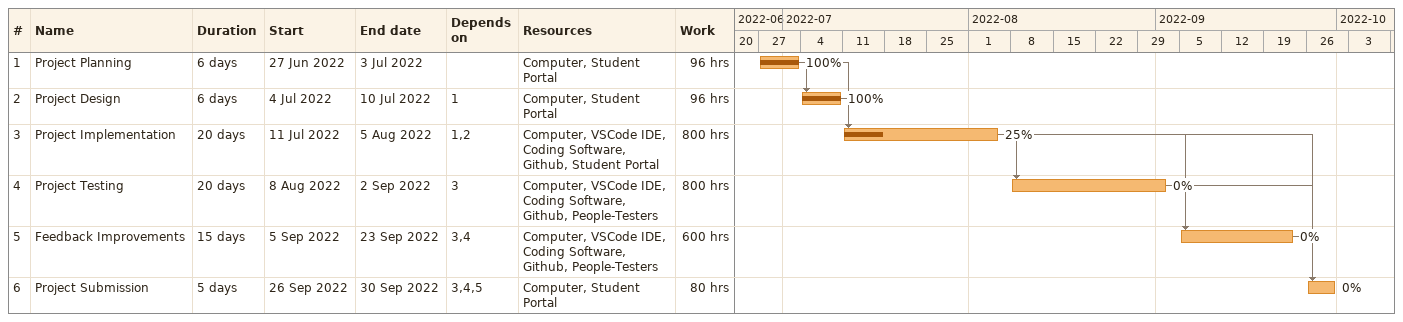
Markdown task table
| ID | Task | Duration | Start | Finish | Predecessors | Resources | % complete | Work (h) |
|---|---|---|---|---|---|---|---|---|
| 1 | Project Planning | 6d | 2022-06-27 | 2022-07-03 |  | Computer, Student Portal | 100 | 96 |
| 2 | Project Design | 6d | 2022-07-04 | 2022-07-10 | 1 | Computer, Student Portal | 100 | 96 |
| 3 | Project Implementation | 20d | 2022-07-11 | 2022-08-05 | 1, 2 | Computer, VSCode IDE, Coding Software, Github, Student Portal | 25 | 800 |
| 4 | Project Testing | 20d | 2022-08-08 | 2022-09-02 | 3 | Computer, VSCode IDE, Coding Software, Github, People-Testers | 0 | 800 |
| 5 | Feedback Improvements | 15d | 2022-09-05 | 2022-09-23 | 3, 4 | Computer, VSCode IDE, Coding Software, Github, People-Testers | 0 | 600 |
| 6 | Project Submission | 5d | 2022-09-26 | 2022-09-30 | 3, 4, 5 | Computer, Student Portal | 0 | 80 |
